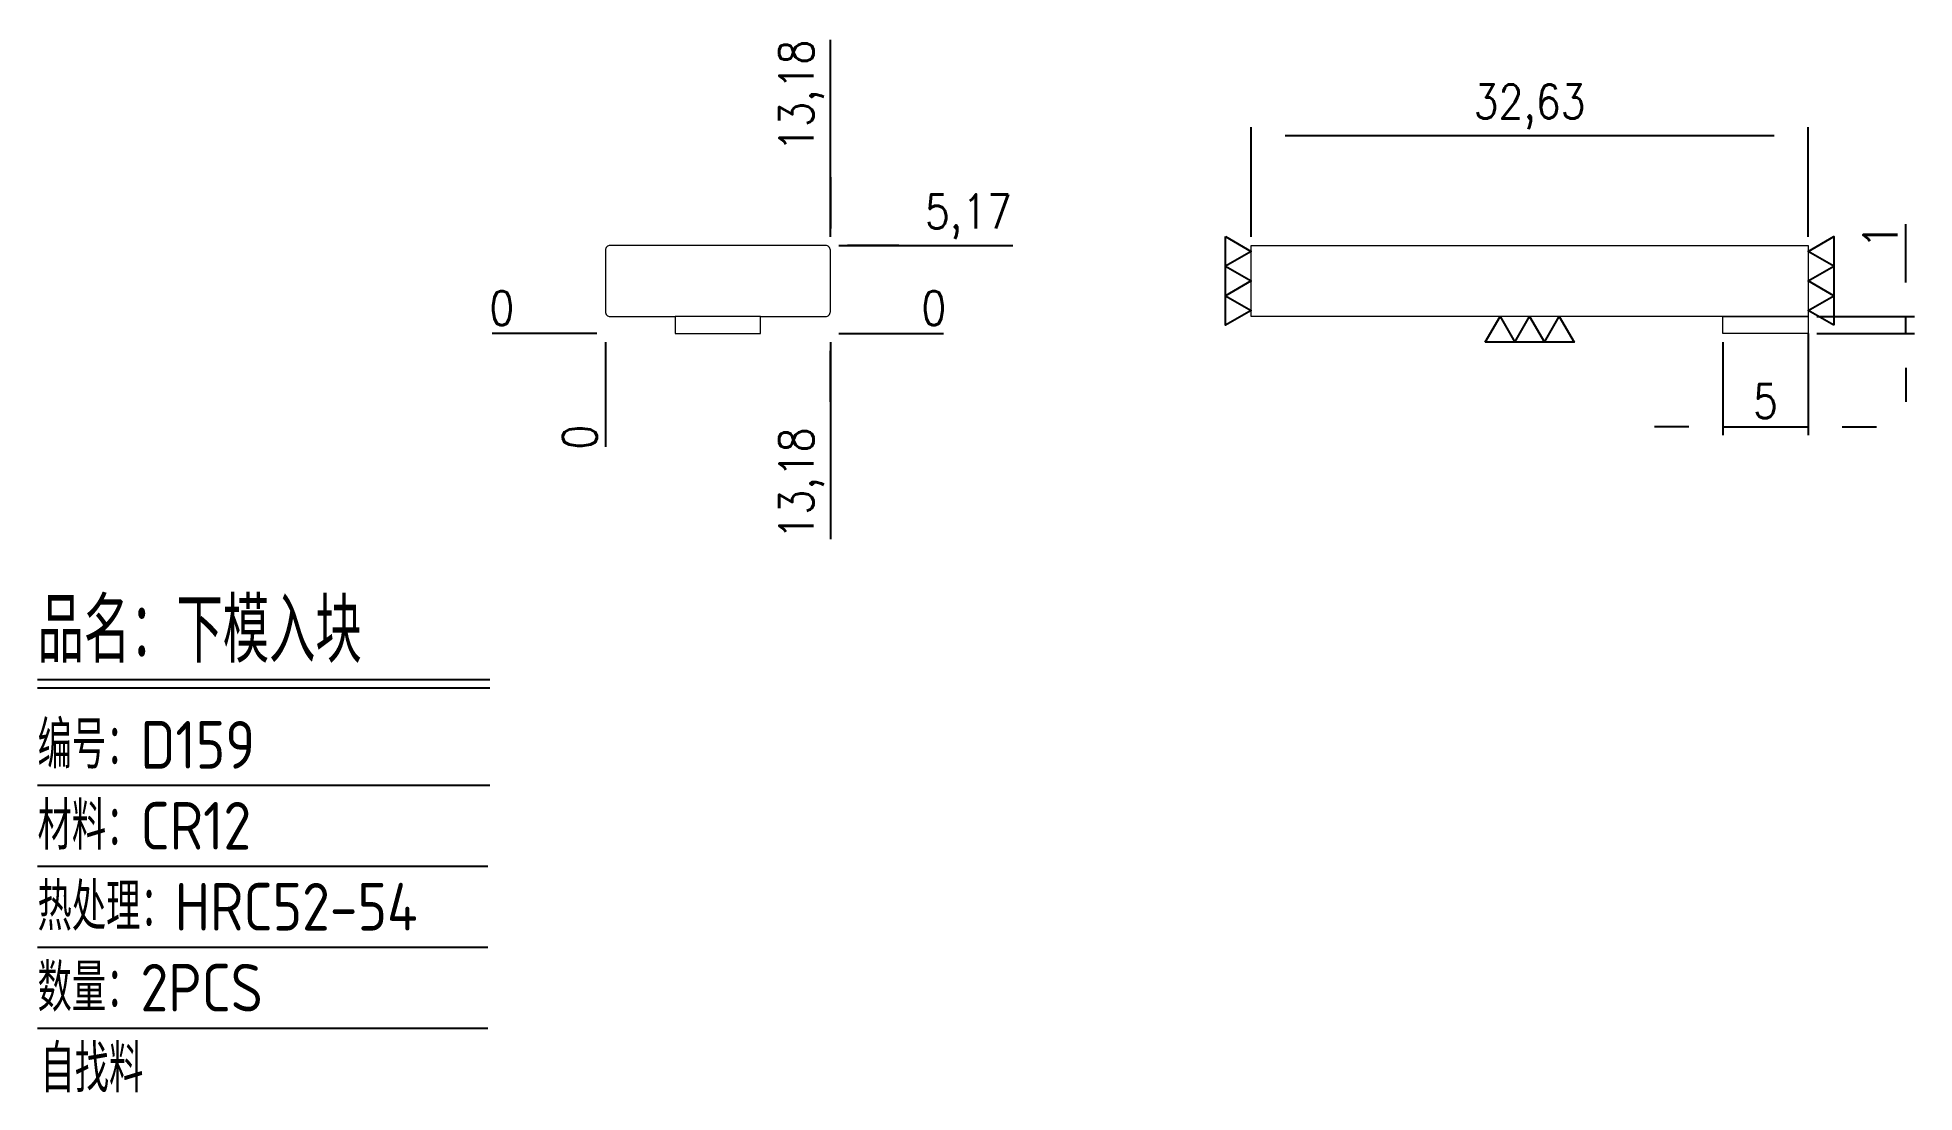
# Model space of a CAD drawing. Header units: millimetres. Extents: x 119700 to 119810, y -8027 to -7965.
import ezdxf

# ---------------------------------------------------------------- set-up
doc = ezdxf.new("R2010")
doc.units = ezdxf.units.MM
for name, color, linetype in [('DIM', 4, 'Continuous'), ('LB_P', 2, 'Continuous'), ('TEXT', 4, 'Continuous')]:
    doc.layers.add(name, color=color, linetype=linetype)
doc.styles.add('gbenor', font='gbenor.shx', dxfattribs={"bigfont": 'gbcbig.shx'})
doc.styles.get("Standard").update_dxf_attribs({"font": 'txt.shx', "width": 0.85, "bigfont": 'ctxt.shx'})
doc.dimstyles.new('T-2-WX', dxfattribs={"dimtxt": 2, "dimasz": 2, "dimexe": 0.5, "dimexo": 0.5, "dimgap": 0.5, "dimtad": 1, "dimtxsty": 'Standard', "dimblk": 'OPEN30', "dimcen": 0, "dimazin": 3, "dimtfac": 1, "dimtmove": 0, "dimatfit": 3, "dimldrblk": 'OPEN30', "dimlwd": -1, "dimlwe": -1})

# ---------------------------------------------------------------- blocks, each defined once
blk = doc.blocks.new('*D7579')
at = {"layer": 'Defpoints', "color": 0}
for p in [(119733.5, -7982.77), (119746.68, -7982.77), (119751.68, -7982.77)]:
    blk.add_point(p, dxfattribs=at)
at = {"layer": 'DIM', "color": 0, "linetype": 'Continuous'}
blk.add_line((119747.18, -7982.77), (119753.31, -7982.77), dxfattribs=at)
at = {"layer": 'DIM', "color": 0, "insert": (119752.74, -7981.27), "char_height": 2, "attachment_point": 5}
blk.add_mtext('0', dxfattribs=at)
blk = doc.blocks.new('_Open30')
blk = doc.blocks.new('*D7580')
at = {"layer": 'Defpoints', "color": 0}
for p in [(119746.68, -7977.6), (119751.68, -7977.6), (119733.5, -7982.77)]:
    blk.add_point(p, dxfattribs=at)
at = {"layer": 'DIM', "color": 0, "linetype": 'Continuous'}
for p, q in [((119747.18, -7977.6), (119750.68, -7977.6)), ((119750.68, -7977.6), (119747.68, -7977.6)), ((119747.68, -7977.6), (119757.36, -7977.6))]:
    blk.add_line(p, q, dxfattribs=at)
at = {"layer": 'DIM', "color": 0, "insert": (119754.77, -7975.91), "char_height": 2, "attachment_point": 5}
blk.add_mtext('5,17', dxfattribs=at)
blk = doc.blocks.new('*D7581')
at = {"layer": 'Defpoints', "color": 0}
for p in [(119728.5, -7982.77), (119733.5, -7982.77), (119733.5, -7982.77)]:
    blk.add_point(p, dxfattribs=at)
at = {"layer": 'DIM', "color": 0, "linetype": 'Continuous'}
blk.add_line((119733, -7982.77), (119726.86, -7982.77), dxfattribs=at)
at = {"layer": 'DIM', "color": 0, "insert": (119727.43, -7981.27), "char_height": 2, "attachment_point": 5}
blk.add_mtext('0', dxfattribs=at)
blk = doc.blocks.new('*D7582')
at = {"layer": 'Defpoints', "color": 0}
for p in [(119733.5, -7982.77), (119746.68, -7982.77), (119746.68, -7987.77)]:
    blk.add_point(p, dxfattribs=at)
at = {"layer": 'DIM', "color": 0, "linetype": 'Continuous'}
for p, q in [((119746.68, -7983.27), (119746.68, -7986.77)), ((119746.68, -7986.77), (119746.68, -7983.77)), ((119746.68, -7983.77), (119746.68, -7994.82))]:
    blk.add_line(p, q, dxfattribs=at)
at = {"layer": 'DIM', "color": 0, "insert": (119744.99, -7991.55), "char_height": 2, "attachment_point": 5, "rotation": 90}
blk.add_mtext('13,18', dxfattribs=at)
blk = doc.blocks.new('*D7583')
at = {"layer": 'Defpoints', "color": 0}
for p in [(119733.5, -7982.77), (119733.5, -7982.77), (119733.5, -7987.77)]:
    blk.add_point(p, dxfattribs=at)
at = {"layer": 'DIM', "color": 0, "linetype": 'Continuous'}
blk.add_line((119733.5, -7983.27), (119733.5, -7989.4), dxfattribs=at)
at = {"layer": 'DIM', "color": 0, "insert": (119732, -7988.83), "char_height": 2, "attachment_point": 5, "rotation": 90}
blk.add_mtext('0', dxfattribs=at)
blk = doc.blocks.new('*D7584')
at = {"layer": 'Defpoints', "color": 0}
for p in [(119746.68, -7972.6), (119746.68, -7977.6), (119733.5, -7982.77)]:
    blk.add_point(p, dxfattribs=at)
at = {"layer": 'DIM', "color": 0, "linetype": 'Continuous'}
for p, q in [((119746.68, -7976.6), (119746.68, -7965.54)), ((119746.68, -7977.1), (119746.68, -7973.6)), ((119746.68, -7973.6), (119746.68, -7976.6))]:
    blk.add_line(p, q, dxfattribs=at)
at = {"layer": 'DIM', "color": 0, "insert": (119744.99, -7968.82), "char_height": 2, "attachment_point": 5, "rotation": 90}
blk.add_mtext('13,18', dxfattribs=at)
blk = doc.blocks.new('*D7585')
at = {"layer": 'Defpoints', "color": 0}
for p in [(119803.96, -7971.16), (119771.33, -7977.6), (119803.96, -7977.6)]:
    blk.add_point(p, dxfattribs=at)
at = {"layer": 'DIM', "color": 0, "linetype": 'Continuous'}
for p, q in [((119771.33, -7977.1), (119771.33, -7970.66)), ((119773.33, -7971.16), (119801.96, -7971.16)), ((119803.96, -7977.1), (119803.96, -7970.66))]:
    blk.add_line(p, q, dxfattribs=at)
at = {"layer": 'DIM', "color": 0, "insert": (119787.64, -7969.47), "char_height": 2, "attachment_point": 5}
blk.add_mtext('32,63', dxfattribs=at)
blk = doc.blocks.new('*D7586')
at = {"layer": 'Defpoints', "color": 0}
for p in [(119803.96, -7982.27), (119798.96, -7982.77), (119803.96, -7988.23)]:
    blk.add_point(p, dxfattribs=at)
at = {"layer": 'DIM', "color": 0, "linetype": 'Continuous'}
for p, q in [((119798.96, -7983.27), (119798.96, -7988.73)), ((119803.96, -7982.77), (119803.96, -7988.73)), ((119796.96, -7988.23), (119794.96, -7988.23)), ((119798.96, -7988.23), (119803.96, -7988.23)), ((119805.96, -7988.23), (119807.96, -7988.23))]:
    blk.add_line(p, q, dxfattribs=at)
at = {"layer": 'DIM', "color": 0, "insert": (119801.46, -7986.73), "char_height": 2, "attachment_point": 5}
blk.add_mtext('5', dxfattribs=at)
blk = doc.blocks.new('*D7587')
at = {"layer": 'Defpoints', "color": 0}
for p in [(119803.96, -7981.77), (119809.69, -7981.77), (119803.96, -7982.77)]:
    blk.add_point(p, dxfattribs=at)
at = {"layer": 'DIM', "color": 0, "linetype": 'Continuous'}
for p, q in [((119809.69, -7979.77), (119809.69, -7976.36)), ((119804.46, -7981.77), (119810.19, -7981.77)), ((119809.69, -7982.77), (119809.69, -7981.77)), ((119804.46, -7982.77), (119810.19, -7982.77)), ((119809.69, -7984.77), (119809.69, -7986.77))]:
    blk.add_line(p, q, dxfattribs=at)
at = {"layer": 'DIM', "color": 0, "insert": (119808.19, -7977.06), "char_height": 2, "attachment_point": 5, "rotation": 90}
blk.add_mtext('1', dxfattribs=at)

msp = doc.modelspace()

# ---------------------------------------------------------------- linework, layer by layer
at = {"layer": 'DIM', "color": 4, "linetype": 'Continuous', "lineweight": 25}
for p, q in [((119700.233, -8003.034), (119726.735, -8003.034)), ((119700.233, -8003.523), (119726.735, -8003.523)), ((119700.233, -8009.244), (119726.735, -8009.244)), ((119700.233, -8013.989), (119726.62, -8013.989)), ((119700.233, -8018.734), (119726.62, -8018.734)), ((119700.233, -8023.479), (119726.62, -8023.479))]:
    msp.add_line(p, q, dxfattribs=at)
at = {"layer": 'LB_P', "lineweight": 15}
msp.add_line((119742.587, -7981.767), (119737.587, -7981.767), dxfattribs=at)
msp.add_lwpolyline([(119737.587, -7981.767), (119737.587, -7982.767), (119742.587, -7982.767), (119742.587, -7981.767), (119746.393, -7981.767, 0.4142136), (119746.678, -7981.482), (119746.678, -7977.883, 0.4142136), (119746.393, -7977.598), (119733.781, -7977.598, 0.4142136), (119733.496, -7977.883), (119733.496, -7981.482, 0.4142136), (119733.781, -7981.767)], format="xyb", close=True, dxfattribs=at)
at = {"layer": 'LB_P', "linetype": 'Continuous', "lineweight": 15}
msp.add_lwpolyline([(119771.331, -7981.767), (119771.331, -7977.598), (119803.956, -7977.598), (119803.956, -7981.767)], close=True, dxfattribs=at)
at = {"layer": 'LB_P', "lineweight": 15}
msp.add_lwpolyline([(119798.956, -7981.767), (119803.956, -7981.767), (119803.956, -7982.767), (119798.956, -7982.767)], close=True, dxfattribs=at)
at = {"layer": 'TEXT', "linetype": 'Continuous'}
for points in [[(119769.831, -7977.084), (119771.331, -7977.951), (119769.831, -7978.817), (119771.331, -7979.683), (119769.831, -7980.549), (119771.331, -7981.415), (119769.831, -7982.281), (119769.831, -7977.084)], [(119805.456, -7982.281), (119803.956, -7981.415), (119805.456, -7980.549), (119803.956, -7979.683), (119805.456, -7978.817), (119803.956, -7977.951), (119805.456, -7977.084), (119805.456, -7982.281)], [(119785.045, -7983.267), (119785.912, -7981.767), (119786.778, -7983.267), (119787.644, -7981.767), (119788.51, -7983.267), (119789.376, -7981.767), (119790.242, -7983.267), (119785.045, -7983.267)]]:
    msp.add_lwpolyline(points, close=True, dxfattribs=at)

# ---------------------------------------------------------------- texts
at = {"layer": 'DIM', "color": 3, "linetype": 'Continuous', "lineweight": 25, "style": 'gbenor'}
for s, height, p in [('品名：下模入块', 3.768, (119700.233, -8002.057)), ('编号：D159', 2.7911, (119700.233, -8008.267)), ('材料：CR12 ', 2.7911, (119700.233, -8013.012)), ('热处理：HRC52-54', 2.79111, (119700.233, -8017.757)), ('数量：2PCS', 2.7911, (119700.233, -8022.502)), ('自找料', 2.7911, (119700.402, -8027.247))]:
    msp.add_text(s, height=height, dxfattribs=at).set_placement(p)

# ---------------------------------------------------------------- dimensions: what is measured, and where the dimension line sits
at = {"layer": 'DIM', "linetype": 'Continuous'}
for feature_location, offset, dtype, origin, picture, middle in [((119746.678, -7977.598), (0, 5), 1, (119733.496, -7982.767), '*D7584', (119744.988, -7968.819)), ((119746.678, -7977.598), (5, 0), 0, (119733.496, -7982.767), '*D7580', (119754.768, -7975.908)), ((119733.496080951, -7982.767303201), (-5, 0), 0, (119733.496080951, -7982.767303201), '*D7581', (119727.429414284, -7981.267303201)), ((119746.677868133, -7982.767303201), (5, 0), 0, (119733.496080951, -7982.767303201), '*D7579', (119752.7445348, -7981.267303201)), ((119733.496080951, -7982.767303201), (0, -5), 1, (119733.496080951, -7982.767303201), '*D7583', (119731.996080951, -7988.833969867)), ((119746.678, -7982.767), (0, -5), 1, (119733.496, -7982.767), '*D7582', (119744.988, -7991.546))]:
    dim = msp.add_ordinate_dim(feature_location=feature_location, offset=offset, dtype=dtype, origin=origin, dimstyle='T-2-WX', dxfattribs=at)
    dim.commit()
    dim.dimension.update_dxf_attribs({"geometry": picture, "text_midpoint": middle})
for base, p1, p2, picture, middle in [((119803.9564, -7971.1558), (119771.3307, -7977.5978), (119803.9564, -7977.5978), '*D7585', (119787.6436, -7969.4653)), ((119803.956, -7988.227), (119798.956, -7982.767), (119803.956, -7982.267), '*D7586', (119801.456, -7986.727))]:
    dim = msp.add_linear_dim(base=base, p1=p1, p2=p2, dimstyle='T-2-WX', dxfattribs=at)
    dim.commit()
    dim.dimension.update_dxf_attribs({"geometry": picture, "text_midpoint": middle})
dim = msp.add_linear_dim(base=(119809.686, -7981.767), p1=(119803.956, -7982.767), p2=(119803.956, -7981.767), angle=90, dimstyle='T-2-WX', dxfattribs=at)
dim.commit()
dim.dimension.update_dxf_attribs({"geometry": '*D7587', "text_midpoint": (119808.186, -7977.065)})

doc.saveas('drawing.dxf')
